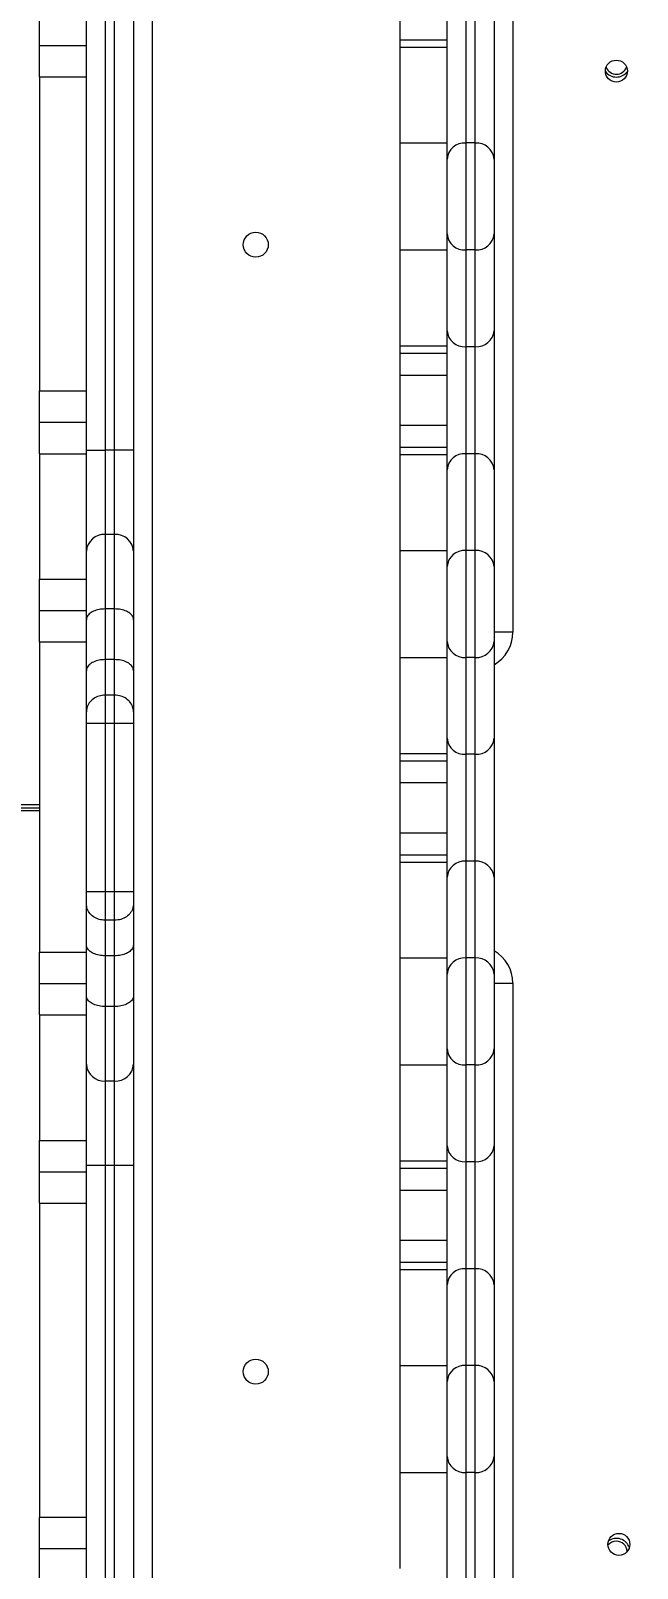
# Model space of a CAD drawing. Header units: millimetres. Extents: x -8760 to 8364, y -7998 to 7451.
# Drawn here: x 3421.6 to 3615, y -2651.2 to -2160.7 of the extents above; entities that cross this region are included whole.
import ezdxf

# ---------------------------------------------------------------- set-up
doc = ezdxf.new("R2010")
doc.units = ezdxf.units.MM
for name, color, linetype in [('DIKOM_ОБЪЕКТ', 7, 'Continuous'), ('DIKOM_РАЗМЕР_ЗОНА', 7, 'Continuous'), ('DIKOM_РАЗМЕР_ОБЪЕКТА', 7, 'Continuous')]:
    doc.layers.add(name, color=color, linetype=linetype)
doc.styles.add('style1', font='arial.ttf', dxfattribs={"width": 0.8})
doc.dimstyles.new('1-50', dxfattribs={"dimtxt": 300, "dimasz": 200, "dimexe": 100, "dimexo": 0, "dimgap": 100, "dimtad": 1, "dimtxsty": 'style1', "dimcen": 200, "dimclrd": 7, "dimclre": 7, "dimclrt": 7, "dimadec": 1, "dimazin": 2, "dimtfac": 1, "dimtmove": 0, "dimatfit": 2, "dimfxl": 0, "dimlwd": 25, "dimlwe": 18, "dimarcsym": 0})

# ---------------------------------------------------------------- blocks, each defined once
blk = doc.blocks.new('*D21')
at = {"layer": 'Defpoints', "color": 0, "transparency": 16777216}
for p in [(-7755.65, -10.55), (8364.4, -2410.44), (8364.4, -7897.56)]:
    blk.add_point(p, dxfattribs=at)
at = {"layer": 'DIKOM_РАЗМЕР_ЗОНА', "color": 7, "lineweight": 18, "transparency": 16777216}
for p, q in [((-7755.65, -10.55), (-7755.65, -7997.56)), ((8364.4, -2410.44), (8364.4, -7997.56))]:
    blk.add_line(p, q, dxfattribs=at)
at = {"layer": 'DIKOM_РАЗМЕР_ЗОНА', "color": 7, "lineweight": 25, "transparency": 16777216}
blk.add_line((-7555.65, -7897.56), (8164.4, -7897.56), dxfattribs=at)
at = {"layer": 'DIKOM_РАЗМЕР_ЗОНА', "color": 7, "transparency": 16777216}
for points in [[(-7555.65, -7864.23), (-7555.65, -7930.9), (-7755.65, -7897.56)], [(8164.4, -7864.23), (8164.4, -7930.9), (8364.4, -7897.56)]]:
    blk.add_solid(points, dxfattribs=at)
at = {"layer": 'DIKOM_РАЗМЕР_ЗОНА', "color": 7, "transparency": 16777216, "insert": (1040.74, -7644.39), "char_height": 300, "attachment_point": 5, "style": 'style1'}
blk.add_mtext('16100', dxfattribs=at)
blk = doc.blocks.new('*D19')
at = {"layer": 'Defpoints', "color": 0, "transparency": 16777216}
for p in [(-5756.7, -306.55), (6365.48, -2710.55), (6365.48, -7111.41)]:
    blk.add_point(p, dxfattribs=at)
at = {"layer": 'DIKOM_РАЗМЕР_ОБЪЕКТА', "color": 7, "lineweight": 18, "transparency": 16777216}
for p, q in [((-5756.7, -306.55), (-5756.7, -7211.41)), ((6365.48, -2710.55), (6365.48, -7211.41))]:
    blk.add_line(p, q, dxfattribs=at)
at = {"layer": 'DIKOM_РАЗМЕР_ОБЪЕКТА', "color": 7, "lineweight": 25, "transparency": 16777216}
blk.add_line((-5556.7, -7111.41), (6165.48, -7111.41), dxfattribs=at)
at = {"layer": 'DIKOM_РАЗМЕР_ОБЪЕКТА', "color": 7, "transparency": 16777216}
for points in [[(-5556.7, -7078.08), (-5556.7, -7144.75), (-5756.7, -7111.41)], [(6165.48, -7078.08), (6165.48, -7144.75), (6365.48, -7111.41)]]:
    blk.add_solid(points, dxfattribs=at)
at = {"layer": 'DIKOM_РАЗМЕР_ОБЪЕКТА', "color": 7, "transparency": 16777216, "insert": (1047.24, -6858.24), "char_height": 300, "attachment_point": 5, "style": 'style1'}
blk.add_mtext('12100', dxfattribs=at)

msp = doc.modelspace()

# ---------------------------------------------------------------- linework, layer by layer
at = {"layer": 'DIKOM_ОБЪЕКТ', "color": 7, "linetype": 'Continuous', "lineweight": 15}
for p, q in [((3460.392, -2072.919), (3460.392, -2759.554)), ((3575.391, -2079.554), (3575.391, -2352.554)), ((3439.392, -2294.438), (3439.392, -2104.037)), ((3445.392, -2104.037), (3445.392, -2294.438)), ((3448.392, -2294.438), (3448.392, -2104.037)), ((3454.392, -2104.037), (3454.392, -2294.438)), ((3560.392, -2152.559), (3560.392, -2196.492)), ((3563.392, -2196.492), (3563.392, -2152.559)), ((3424.391, -2165.426), (3424.391, -2155.426)), ((3539.392, -2163.554), (3539.392, -2153.554)), ((3554.391, -2201.611), (3554.391, -2157.678)), ((3569.391, -2157.678), (3569.391, -2201.611)), ((3424.391, -2165.426), (3439.392, -2165.426)), ((3424.391, -2175.426), (3424.391, -2165.426)), ((3539.392, -2163.554), (3554.391, -2163.554)), ((3539.392, -2165.905), (3539.392, -2163.554)), ((3539.392, -2165.905), (3554.391, -2165.905)), ((3539.392, -2196.492), (3539.392, -2165.905)), ((3424.391, -2175.426), (3439.392, -2175.426)), ((3424.391, -2175.426), (3424.391, -2275.602)), ((3539.392, -2196.492), (3554.391, -2196.492)), ((3539.392, -2230.616), (3539.392, -2196.492)), ((3560.392, -2196.492), (3560.392, -2230.616)), ((3563.392, -2196.492), (3560.392, -2196.492)), ((3563.392, -2230.616), (3563.392, -2196.492)), ((3554.391, -2225.497), (3554.391, -2201.611)), ((3569.391, -2201.611), (3569.391, -2225.497)), ((3554.391, -2256.374), (3554.391, -2225.497)), ((3569.391, -2225.497), (3569.391, -2256.374)), ((3539.392, -2230.616), (3554.391, -2230.616)), ((3539.392, -2261.204), (3539.392, -2230.616)), ((3563.392, -2230.616), (3560.392, -2230.616)), ((3560.392, -2230.616), (3560.392, -2261.492)), ((3563.392, -2261.492), (3563.392, -2230.616)), ((3554.391, -2300.734), (3554.391, -2256.374)), ((3569.391, -2256.374), (3569.391, -2300.734)), ((3539.392, -2261.204), (3554.391, -2261.204)), ((3539.392, -2263.554), (3539.392, -2261.204)), ((3539.392, -2263.554), (3554.391, -2263.554)), ((3539.392, -2270.554), (3539.392, -2263.554)), ((3563.392, -2261.492), (3560.392, -2261.492)), ((3560.392, -2261.492), (3560.392, -2295.616)), ((3563.392, -2295.616), (3563.392, -2261.492)), ((3539.392, -2270.554), (3554.391, -2270.554)), ((3539.392, -2286.554), (3539.392, -2270.554)), ((3424.391, -2275.602), (3439.392, -2275.602)), ((3424.391, -2285.602), (3424.391, -2275.602)), ((3424.391, -2285.602), (3439.392, -2285.602)), ((3424.391, -2295.602), (3424.391, -2285.602)), ((3539.392, -2286.554), (3554.391, -2286.554)), ((3539.392, -2293.554), (3539.392, -2286.554)), ((3439.392, -2294.438), (3445.392, -2294.438)), ((3439.392, -2326.727), (3439.392, -2294.438)), ((3445.392, -2294.438), (3445.392, -2321.346)), ((3448.392, -2294.438), (3445.392, -2294.438)), ((3448.392, -2321.346), (3448.392, -2294.438)), ((3454.392, -2294.438), (3448.392, -2294.438)), ((3454.392, -2294.438), (3454.392, -2326.727)), ((3539.392, -2293.554), (3554.391, -2293.554)), ((3539.392, -2295.905), (3539.392, -2293.554)), ((3424.391, -2295.602), (3439.392, -2295.602)), ((3424.391, -2295.602), (3424.391, -2335.602)), ((3539.392, -2295.905), (3554.391, -2295.905)), ((3539.392, -2326.492), (3539.392, -2295.905)), ((3560.392, -2295.616), (3560.392, -2326.492)), ((3563.392, -2295.616), (3560.392, -2295.616)), ((3563.392, -2326.492), (3563.392, -2295.616)), ((3554.391, -2331.611), (3554.391, -2300.734)), ((3569.391, -2300.734), (3569.391, -2331.611)), ((3445.392, -2321.346), (3445.392, -2345.126)), ((3448.392, -2321.346), (3445.392, -2321.346)), ((3448.392, -2345.126), (3448.392, -2321.346)), ((3439.392, -2348.559), (3439.392, -2326.727)), ((3454.392, -2326.727), (3454.392, -2348.559)), ((3539.392, -2326.492), (3554.391, -2326.492)), ((3539.392, -2360.616), (3539.392, -2326.492)), ((3560.392, -2326.492), (3560.392, -2360.616)), ((3563.392, -2326.492), (3560.392, -2326.492)), ((3563.392, -2360.616), (3563.392, -2326.492)), ((3554.391, -2355.497), (3554.391, -2331.611)), ((3569.391, -2331.611), (3569.391, -2355.497)), ((3424.391, -2335.602), (3439.392, -2335.602)), ((3424.391, -2345.602), (3424.391, -2335.602)), ((3424.391, -2345.602), (3439.392, -2345.602)), ((3424.391, -2355.602), (3424.391, -2345.602)), ((3439.392, -2364.833), (3439.392, -2348.559)), ((3445.392, -2345.126), (3445.392, -2361.296)), ((3448.392, -2345.126), (3445.392, -2345.126)), ((3448.392, -2361.296), (3448.392, -2345.126)), ((3454.392, -2348.559), (3454.392, -2364.833)), ((3575.391, -2352.554), (3569.391, -2352.554)), ((3424.391, -2355.602), (3439.392, -2355.602)), ((3424.391, -2355.602), (3424.391, -2454.669)), ((3554.391, -2386.374), (3554.391, -2355.497)), ((3569.391, -2355.497), (3569.391, -2386.374)), ((3445.392, -2361.296), (3445.392, -2372.639)), ((3448.392, -2361.296), (3445.392, -2361.296)), ((3448.392, -2372.639), (3448.392, -2361.296)), ((3539.392, -2360.616), (3554.391, -2360.616)), ((3539.392, -2391.204), (3539.392, -2360.616)), ((3563.392, -2360.616), (3560.392, -2360.616)), ((3560.392, -2360.616), (3560.392, -2391.492)), ((3563.392, -2391.492), (3563.392, -2360.616)), ((3439.392, -2377.958), (3439.392, -2364.833)), ((3454.392, -2364.833), (3454.392, -2377.958)), ((3445.392, -2372.639), (3445.392, -2381.721)), ((3448.392, -2372.639), (3445.392, -2372.639)), ((3448.392, -2381.721), (3448.392, -2372.639)), ((3439.392, -2381.685), (3439.392, -2377.958)), ((3454.392, -2377.958), (3454.392, -2381.685)), ((3439.392, -2435.424), (3439.392, -2381.685)), ((3448.392, -2381.721), (3445.392, -2381.721)), ((3445.392, -2381.721), (3445.392, -2435.388)), ((3448.392, -2435.388), (3448.392, -2381.721)), ((3454.392, -2381.685), (3454.392, -2435.424)), ((3554.391, -2430.734), (3554.391, -2386.374)), ((3569.391, -2386.374), (3569.391, -2430.734)), ((3539.392, -2391.204), (3554.391, -2391.204)), ((3539.392, -2393.554), (3539.392, -2391.204)), ((3539.392, -2393.554), (3554.391, -2393.554)), ((3539.392, -2400.554), (3539.392, -2393.554)), ((3563.392, -2391.492), (3560.392, -2391.492)), ((3560.392, -2391.492), (3560.392, -2425.616)), ((3563.392, -2425.616), (3563.392, -2391.492)), ((3539.392, -2400.554), (3554.391, -2400.554)), ((3539.392, -2416.554), (3539.392, -2400.554)), ((2948.392, -2407.552), (3424.391, -2407.552)), ((2948.392, -2408.554), (3424.391, -2408.554)), ((3424.391, -2409.557), (2948.392, -2409.557)), ((3539.392, -2416.554), (3554.391, -2416.554)), ((3539.392, -2423.554), (3539.392, -2416.554)), ((3539.392, -2423.554), (3554.391, -2423.554)), ((3539.392, -2425.905), (3539.392, -2423.554)), ((3539.392, -2425.905), (3554.391, -2425.905)), ((3539.392, -2456.492), (3539.392, -2425.905)), ((3560.392, -2425.616), (3560.392, -2456.492)), ((3563.392, -2425.616), (3560.392, -2425.616)), ((3563.392, -2456.492), (3563.392, -2425.616)), ((3554.391, -2461.611), (3554.391, -2430.734)), ((3569.391, -2430.734), (3569.391, -2461.611)), ((3439.392, -2439.151), (3439.392, -2435.424)), ((3445.392, -2435.388), (3445.392, -2444.47)), ((3448.392, -2435.388), (3445.392, -2435.388)), ((3448.392, -2444.47), (3448.392, -2435.388)), ((3454.392, -2435.424), (3454.392, -2439.151)), ((3439.392, -2452.276), (3439.392, -2439.151)), ((3454.392, -2439.151), (3454.392, -2452.276)), ((3448.392, -2444.47), (3445.392, -2444.47)), ((3445.392, -2444.47), (3445.392, -2455.812)), ((3448.392, -2455.812), (3448.392, -2444.47)), ((3439.392, -2468.549), (3439.392, -2452.276)), ((3454.392, -2452.276), (3454.392, -2468.549)), ((3424.391, -2454.669), (3439.392, -2454.669)), ((3424.391, -2464.669), (3424.391, -2454.669)), ((3448.392, -2455.812), (3445.392, -2455.812)), ((3445.392, -2455.812), (3445.392, -2471.982)), ((3448.392, -2471.982), (3448.392, -2455.812)), ((3539.392, -2456.492), (3554.391, -2456.492)), ((3539.392, -2490.616), (3539.392, -2456.492)), ((3560.392, -2456.492), (3560.392, -2490.616)), ((3563.392, -2456.492), (3560.392, -2456.492)), ((3563.392, -2490.616), (3563.392, -2456.492)), ((3554.391, -2485.497), (3554.391, -2461.611)), ((3569.391, -2461.611), (3569.391, -2485.497)), ((3424.391, -2464.669), (3439.392, -2464.669)), ((3424.391, -2474.669), (3424.391, -2464.669)), ((3569.391, -2464.554), (3575.391, -2464.554)), ((3575.391, -2464.554), (3575.391, -2737.554)), ((3439.392, -2490.381), (3439.392, -2468.549)), ((3448.392, -2471.982), (3445.392, -2471.982)), ((3445.392, -2471.982), (3445.392, -2495.762)), ((3448.392, -2495.762), (3448.392, -2471.982)), ((3454.392, -2468.549), (3454.392, -2490.381)), ((3424.391, -2474.669), (3439.392, -2474.669)), ((3424.391, -2474.669), (3424.391, -2514.669)), ((3554.391, -2516.374), (3554.391, -2485.497)), ((3569.391, -2485.497), (3569.391, -2516.374)), ((3439.392, -2522.67), (3439.392, -2490.381)), ((3454.392, -2490.381), (3454.392, -2522.67)), ((3539.392, -2490.616), (3554.391, -2490.616)), ((3539.392, -2521.203), (3539.392, -2490.616)), ((3563.392, -2490.616), (3560.392, -2490.616)), ((3560.392, -2490.616), (3560.392, -2521.492)), ((3563.392, -2521.492), (3563.392, -2490.616)), ((3448.392, -2495.762), (3445.392, -2495.762)), ((3445.392, -2495.762), (3445.392, -2522.67)), ((3448.392, -2522.67), (3448.392, -2495.762)), ((3424.391, -2514.669), (3439.392, -2514.669)), ((3424.391, -2524.669), (3424.391, -2514.669)), ((3554.391, -2560.734), (3554.391, -2516.374)), ((3569.391, -2516.374), (3569.391, -2560.734)), ((3424.391, -2524.669), (3439.392, -2524.669)), ((3424.391, -2534.669), (3424.391, -2524.669)), ((3445.392, -2522.67), (3439.392, -2522.67)), ((3439.392, -2719.896), (3439.392, -2522.67)), ((3448.392, -2522.67), (3445.392, -2522.67)), ((3445.392, -2522.67), (3445.392, -2719.896)), ((3454.392, -2522.67), (3448.392, -2522.67)), ((3448.392, -2719.896), (3448.392, -2522.67)), ((3454.392, -2522.67), (3454.392, -2719.896)), ((3539.392, -2521.203), (3554.391, -2521.203)), ((3539.392, -2523.554), (3539.392, -2521.203)), ((3539.392, -2523.554), (3554.391, -2523.554)), ((3539.392, -2530.554), (3539.392, -2523.554)), ((3563.392, -2521.492), (3560.392, -2521.492)), ((3560.392, -2521.492), (3560.392, -2555.616)), ((3563.392, -2555.616), (3563.392, -2521.492)), ((3539.392, -2530.554), (3554.391, -2530.554)), ((3539.392, -2546.554), (3539.392, -2530.554)), ((3424.391, -2534.669), (3439.392, -2534.669)), ((3424.391, -2534.669), (3424.391, -2634.845)), ((3539.392, -2546.554), (3554.391, -2546.554)), ((3539.392, -2553.554), (3539.392, -2546.554)), ((3539.392, -2553.554), (3554.391, -2553.554)), ((3539.392, -2555.905), (3539.392, -2553.554)), ((3539.392, -2555.905), (3554.391, -2555.905)), ((3539.392, -2586.492), (3539.392, -2555.905)), ((3560.392, -2555.616), (3560.392, -2586.492)), ((3563.392, -2555.616), (3560.392, -2555.616)), ((3563.392, -2586.492), (3563.392, -2555.616)), ((3554.391, -2591.611), (3554.391, -2560.734)), ((3569.391, -2560.734), (3569.391, -2591.611)), ((3539.392, -2586.492), (3554.391, -2586.492)), ((3539.392, -2620.616), (3539.392, -2586.492)), ((3560.392, -2586.492), (3560.392, -2620.616)), ((3563.392, -2586.492), (3560.392, -2586.492)), ((3563.392, -2620.616), (3563.392, -2586.492)), ((3554.391, -2615.497), (3554.391, -2591.611)), ((3569.391, -2591.611), (3569.391, -2615.497)), ((3554.391, -2659.431), (3554.391, -2615.497)), ((3569.391, -2615.497), (3569.391, -2659.431)), ((3539.392, -2620.616), (3554.391, -2620.616)), ((3539.392, -2651.203), (3539.392, -2620.616)), ((3563.392, -2620.616), (3560.392, -2620.616)), ((3560.392, -2620.616), (3560.392, -2664.549)), ((3563.392, -2664.549), (3563.392, -2620.616)), ((3424.391, -2634.845), (3439.392, -2634.845)), ((3424.391, -2644.845), (3424.391, -2634.845)), ((3424.391, -2644.845), (3439.392, -2644.845)), ((3424.391, -2654.845), (3424.391, -2644.845))]:
    msp.add_line(p, q, dxfattribs=at)
for centre, radius in [((3608.392, -2173.554), 3.5), ((3493.392, -2228.933), 4), ((3493.392, -2588.456), 4), ((3609.194, -2643.554), 3.5)]:
    msp.add_circle(centre, radius, dxfattribs=at)
for centre, radius, start, end in [((3608.392, -2171.054), 3.5, 200.9243, 339.07571), ((3608.392, -2171.054), 4.4, 217.39191, 322.6081), ((3559.983, -2202.09), 5.612, 85.83006, 175.10331), ((3563.8, -2202.089), 5.611, 4.88706, 94.17508), ((3559.983, -2225.018), 5.612, 184.89669, 274.16994), ((3563.8, -2225.019), 5.611, 265.82492, 355.11294), ((3559.983, -2255.895), 5.612, 184.89669, 274.16994), ((3563.8, -2255.896), 5.611, 265.82492, 355.11294), ((3559.983, -2301.213), 5.612, 85.83006, 175.10331), ((3563.8, -2301.212), 5.611, 4.88706, 94.17508), ((3445.098, -2327.054), 5.716, 87.05707, 176.72171), ((3448.685, -2327.054), 5.716, 3.28027, 92.94095), ((3559.983, -2332.09), 5.612, 85.82991, 175.10379), ((3563.8, -2332.089), 5.611, 4.88658, 94.17523), ((3563.392, -2352.554), 12, 300, 0), ((3559.983, -2355.018), 5.612, 184.89623, 274.1704), ((3563.8, -2355.019), 5.611, 265.82447, 355.1134), ((3559.983, -2385.895), 5.612, 184.89623, 274.1704), ((3563.8, -2385.896), 5.611, 265.82447, 355.1134), ((3559.983, -2431.213), 5.612, 85.82991, 175.10379), ((3563.8, -2431.212), 5.611, 4.88658, 94.17523), ((3559.983, -2462.09), 5.612, 85.82991, 175.10379), ((3563.8, -2462.089), 5.611, 4.88658, 94.17523), ((3563.392, -2464.554), 12, 0, 60), ((3559.983, -2485.018), 5.612, 184.89623, 274.1704), ((3563.8, -2485.019), 5.611, 265.82447, 355.1134), ((3445.098, -2490.054), 5.716, 183.27785, 272.94337), ((3448.685, -2490.054), 5.716, 267.05861, 356.72017), ((3559.983, -2515.895), 5.612, 184.89623, 274.1704), ((3563.8, -2515.896), 5.611, 265.82447, 355.1134), ((3559.983, -2561.213), 5.612, 85.82997, 175.10373), ((3563.8, -2561.212), 5.611, 4.88664, 94.17516), ((3559.983, -2592.09), 5.612, 85.82975, 175.10378), ((3563.8, -2592.089), 5.611, 4.88659, 94.17538), ((3559.983, -2615.018), 5.612, 184.89622, 274.17025), ((3563.8, -2615.019), 5.611, 265.82462, 355.11341), ((3608.392, -2646.054), 3.5, 90, 140.18679), ((3608.392, -2646.054), 4.4, 19.52222, 124.90816), ((3608.392, -2646.054), 3.5, 4.24358, 90)]:
    msp.add_arc(centre, radius, start, end, dxfattribs=at)
for points, knots in [([(3445.392, -2345.126), (3444.717, -2345.164), (3443.368, -2345.24), (3441.572, -2345.832), (3440.208, -2346.703), (3439.524, -2347.656), (3439.394, -2348.293), (3439.392, -2348.546), (3439.392, -2348.559)], [0, 0, 0, 0, 0.2145947, 0.4292091, 0.6438307, 0.8585258, 0.9926642, 1, 1, 1, 1]), ([(3454.392, -2348.559), (3454.391, -2348.546), (3454.389, -2348.293), (3454.259, -2347.656), (3453.576, -2346.703), (3452.211, -2345.832), (3450.415, -2345.24), (3449.066, -2345.164), (3448.392, -2345.126)], [0, 0, 0, 0, 0.0073359, 0.141482, 0.3561607, 0.5707851, 0.7854025, 1, 1, 1, 1]), ([(3445.392, -2361.296), (3444.717, -2361.335), (3443.368, -2361.413), (3441.572, -2362.023), (3440.206, -2362.92), (3439.543, -2363.879), (3439.396, -2364.534), (3439.392, -2364.794), (3439.392, -2364.833)], [0, 0, 0, 0, 0.2146692, 0.4293527, 0.6440209, 0.8586812, 0.9790227, 1, 1, 1, 1]), ([(3454.392, -2364.833), (3454.391, -2364.794), (3454.386, -2364.534), (3454.242, -2363.878), (3453.577, -2362.92), (3452.212, -2362.023), (3450.416, -2361.413), (3449.066, -2361.335), (3448.392, -2361.296)], [0, 0, 0, 0, 0.0209782, 0.141314, 0.3559754, 0.5706448, 0.7853296, 1, 1, 1, 1]), ([(3445.392, -2372.639), (3444.718, -2372.697), (3443.372, -2372.813), (3441.579, -2373.717), (3440.213, -2375.055), (3439.522, -2376.542), (3439.391, -2377.545), (3439.392, -2377.948), (3439.392, -2377.958)], [0, 0, 0, 0, 0.21388493, 0.42779155, 0.6418543, 0.85637594, 0.99636221, 1, 1, 1, 1]), ([(3454.392, -2377.958), (3454.392, -2377.948), (3454.392, -2377.545), (3454.26, -2376.542), (3453.57, -2375.055), (3452.204, -2373.717), (3450.412, -2372.812), (3449.065, -2372.697), (3448.392, -2372.639)], [0, 0, 0, 0, 0.0036379, 0.1436354, 0.3581653, 0.5722363, 0.7861068, 1, 1, 1, 1]), ([(3445.392, -2381.721), (3444.717, -2381.72), (3443.368, -2381.72), (3441.572, -2381.715), (3440.206, -2381.706), (3439.533, -2381.696), (3439.394, -2381.688), (3439.392, -2381.685), (3439.392, -2381.685)], [0, 0, 0, 0, 0.2146724, 0.4293578, 0.6440332, 0.8586922, 0.9867632, 1, 1, 1, 1]), ([(3454.392, -2381.685), (3454.391, -2381.685), (3454.388, -2381.688), (3454.252, -2381.696), (3453.577, -2381.706), (3452.211, -2381.715), (3450.416, -2381.72), (3449.066, -2381.72), (3448.392, -2381.721)], [0, 0, 0, 0, 0.0132375, 0.1413045, 0.3559669, 0.5706796, 0.7853241, 1, 1, 1, 1]), ([(3445.392, -2435.388), (3444.717, -2435.388), (3443.368, -2435.389), (3441.572, -2435.394), (3440.206, -2435.402), (3439.533, -2435.412), (3439.394, -2435.42), (3439.392, -2435.423), (3439.392, -2435.424)], [0, 0, 0, 0, 0.2146724, 0.4293578, 0.6440332, 0.8586921, 0.9867632, 1, 1, 1, 1]), ([(3454.392, -2435.424), (3454.391, -2435.423), (3454.388, -2435.42), (3454.252, -2435.412), (3453.577, -2435.402), (3452.211, -2435.394), (3450.416, -2435.389), (3449.066, -2435.388), (3448.392, -2435.388)], [0, 0, 0, 0, 0.0132375, 0.1413045, 0.355967, 0.5706796, 0.7853241, 1, 1, 1, 1]), ([(3445.392, -2444.47), (3444.718, -2444.412), (3443.372, -2444.296), (3441.579, -2443.391), (3440.213, -2442.054), (3439.522, -2440.566), (3439.391, -2439.564), (3439.392, -2439.161), (3439.392, -2439.151)], [0, 0, 0, 0, 0.2138841, 0.4277903, 0.6418547, 0.8563734, 0.9963622, 1, 1, 1, 1]), ([(3454.392, -2439.151), (3454.392, -2439.161), (3454.392, -2439.564), (3454.26, -2440.566), (3453.57, -2442.054), (3452.204, -2443.391), (3450.412, -2444.296), (3449.065, -2444.412), (3448.392, -2444.47)], [0, 0, 0, 0, 0.0036379, 0.1436379, 0.3581649, 0.5722376, 0.7861077, 1, 1, 1, 1]), ([(3445.392, -2455.812), (3444.717, -2455.773), (3443.368, -2455.695), (3441.572, -2455.085), (3440.206, -2454.188), (3439.543, -2453.23), (3439.396, -2452.575), (3439.392, -2452.314), (3439.392, -2452.276)], [0, 0, 0, 0, 0.2146699, 0.4293537, 0.6440222, 0.8586828, 0.9790245, 1, 1, 1, 1]), ([(3454.392, -2452.276), (3454.391, -2452.314), (3454.386, -2452.575), (3454.242, -2453.23), (3453.577, -2454.188), (3452.212, -2455.085), (3450.416, -2455.695), (3449.066, -2455.773), (3448.392, -2455.812)], [0, 0, 0, 0, 0.0209764, 0.1413123, 0.3559741, 0.5706438, 0.7853289, 1, 1, 1, 1]), ([(3445.392, -2471.982), (3444.717, -2471.944), (3443.368, -2471.868), (3441.572, -2471.276), (3440.208, -2470.405), (3439.524, -2469.453), (3439.394, -2468.815), (3439.392, -2468.562), (3439.392, -2468.549)], [0, 0, 0, 0, 0.2145948, 0.4292081, 0.6438309, 0.8585242, 0.9926642, 1, 1, 1, 1]), ([(3454.392, -2468.549), (3454.391, -2468.562), (3454.389, -2468.815), (3454.259, -2469.452), (3453.576, -2470.405), (3452.211, -2471.276), (3450.415, -2471.868), (3449.066, -2471.944), (3448.392, -2471.982)], [0, 0, 0, 0, 0.0073359, 0.1414836, 0.3561605, 0.5707861, 0.7854024, 1, 1, 1, 1])]:
    msp.add_open_spline(points, degree=3, knots=knots, dxfattribs=at)

# ---------------------------------------------------------------- dimensions: what is measured, and where the dimension line sits
at = {"layer": 'DIKOM_РАЗМЕР_ЗОНА'}
dim = msp.add_linear_dim(base=(8364.404, -7897.564), p1=(-7755.645, -10.554), p2=(8364.404, -2410.44), text='16100', dimstyle='1-50', dxfattribs=at)
dim.commit()
dim.dimension.update_dxf_attribs({"geometry": '*D21', "text_midpoint": (1040.741, -7897.564), "dimtype": 160})
at = {"layer": 'DIKOM_РАЗМЕР_ОБЪЕКТА'}
dim = msp.add_linear_dim(base=(6365.479, -7111.412), p1=(-5756.695, -306.554), p2=(6365.479, -2710.554), text='12100', dimstyle='1-50', dxfattribs=at)
dim.commit()
dim.dimension.update_dxf_attribs({"geometry": '*D19', "text_midpoint": (1047.24, -7111.412), "dimtype": 160})

doc.saveas('drawing.dxf')
